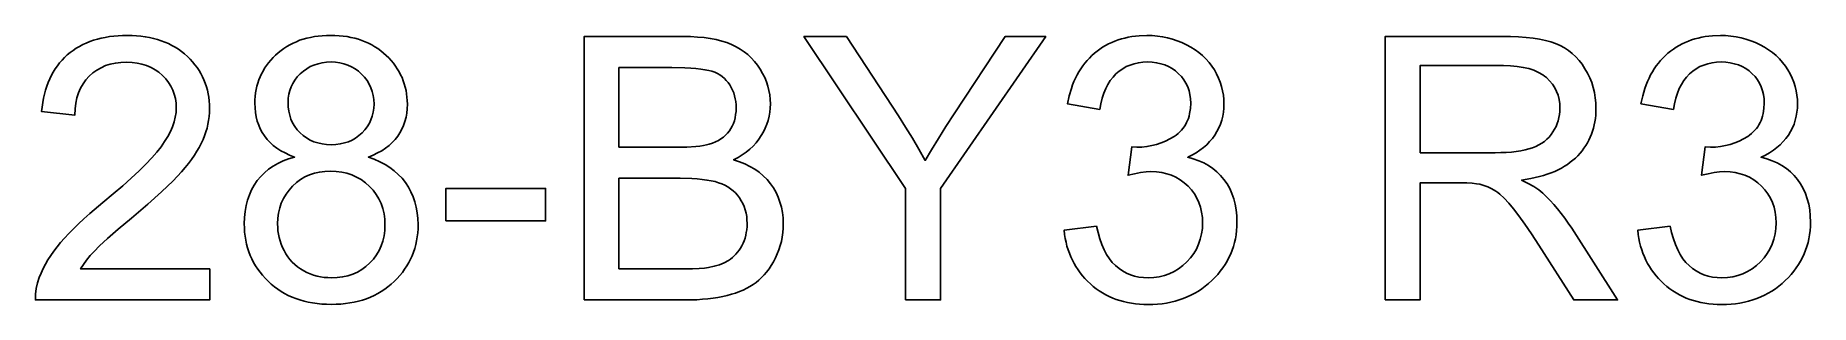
# Model space of a CAD drawing. Header units: millimetres. Extents: x -7.2 to 7.2, y -1.1 to 1.1.
import ezdxf

# ---------------------------------------------------------------- set-up
doc = ezdxf.new("R2010")
doc.units = ezdxf.units.MM
doc.layers.add('LASER_MARK', color=7, linetype='Continuous')

msp = doc.modelspace()

# ---------------------------------------------------------------- linework, layer by layer
at = {"layer": 'LASER_MARK'}
for points in [[(-5.82, -0.808), (-6.875, -0.808), (-6.852, -0.772), (-6.826, -0.736), (-6.796, -0.7), (-6.764, -0.665), (-6.719, -0.621), (-6.654, -0.561), (-6.567, -0.485), (-6.458, -0.394), (-6.326, -0.28), (-6.214, -0.178), (-6.166, -0.133), (-6.122, -0.09), (-6.084, -0.051), (-6.051, -0.015), (-6.021, 0.02), (-5.994, 0.054), (-5.969, 0.087), (-5.946, 0.12), (-5.925, 0.153), (-5.906, 0.185), (-5.89, 0.217), (-5.875, 0.248), (-5.863, 0.279), (-5.852, 0.311), (-5.843, 0.342), (-5.836, 0.374), (-5.83, 0.406), (-5.826, 0.438), (-5.823, 0.47), (-5.822, 0.502), (-5.823, 0.534), (-5.825, 0.565), (-5.829, 0.595), (-5.834, 0.624), (-5.84, 0.653), (-5.848, 0.681), (-5.857, 0.709), (-5.868, 0.736), (-5.88, 0.762), (-5.893, 0.788), (-5.908, 0.813), (-5.924, 0.837), (-5.942, 0.861), (-5.961, 0.884), (-5.981, 0.906), (-6.003, 0.928), (-6.026, 0.949), (-6.05, 0.968), (-6.075, 0.987), (-6.102, 1.003), (-6.129, 1.019), (-6.157, 1.033), (-6.186, 1.046), (-6.216, 1.057), (-6.247, 1.067), (-6.279, 1.076), (-6.313, 1.083), (-6.347, 1.089), (-6.382, 1.094), (-6.418, 1.097), (-6.455, 1.099), (-6.494, 1.1), (-6.532, 1.099), (-6.568, 1.098), (-6.604, 1.094), (-6.639, 1.09), (-6.673, 1.084), (-6.706, 1.078), (-6.738, 1.07), (-6.769, 1.06), (-6.799, 1.05), (-6.829, 1.038), (-6.857, 1.025), (-6.884, 1.01), (-6.91, 0.995), (-6.935, 0.978), (-6.959, 0.96), (-6.983, 0.941), (-7.005, 0.92), (-7.026, 0.899), (-7.046, 0.876), (-7.064, 0.852), (-7.081, 0.827), (-7.098, 0.801), (-7.113, 0.774), (-7.126, 0.745), (-7.139, 0.716), (-7.15, 0.685), (-7.16, 0.653), (-7.169, 0.62), (-7.177, 0.586), (-7.183, 0.551), (-7.189, 0.515), (-7.193, 0.477), (-6.921, 0.449), (-6.919, 0.499), (-6.913, 0.545), (-6.904, 0.589), (-6.891, 0.63), (-6.875, 0.668), (-6.855, 0.704), (-6.832, 0.737), (-6.805, 0.767), (-6.775, 0.793), (-6.743, 0.817), (-6.708, 0.836), (-6.671, 0.853), (-6.632, 0.865), (-6.59, 0.874), (-6.546, 0.879), (-6.5, 0.881), (-6.455, 0.879), (-6.413, 0.874), (-6.374, 0.866), (-6.336, 0.854), (-6.3, 0.839), (-6.267, 0.82), (-6.236, 0.799), (-6.207, 0.773), (-6.18, 0.745), (-6.157, 0.716), (-6.138, 0.685), (-6.122, 0.653), (-6.11, 0.619), (-6.101, 0.584), (-6.096, 0.547), (-6.094, 0.508), (-6.096, 0.47), (-6.102, 0.432), (-6.112, 0.393), (-6.125, 0.354), (-6.142, 0.314), (-6.164, 0.273), (-6.189, 0.232), (-6.218, 0.19), (-6.252, 0.146), (-6.293, 0.099), (-6.342, 0.047), (-6.398, -0.008), (-6.461, -0.067), (-6.531, -0.129), (-6.608, -0.196), (-6.692, -0.266), (-6.798, -0.356), (-6.847, -0.398), (-6.891, -0.44), (-6.933, -0.48), (-6.971, -0.519), (-7.006, -0.556), (-7.038, -0.592), (-7.067, -0.627), (-7.094, -0.663), (-7.118, -0.698), (-7.141, -0.734), (-7.162, -0.77), (-7.181, -0.806), (-7.197, -0.842), (-7.212, -0.878), (-7.226, -0.923), (-7.236, -0.968), (-7.242, -1.015), (-7.243, -1.062), (-5.82, -1.062)], [(-5.373, 0.278), (-5.352, 0.25), (-5.328, 0.225), (-5.302, 0.201), (-5.272, 0.179), (-5.241, 0.158), (-5.206, 0.139), (-5.169, 0.122), (-5.129, 0.106), (-5.177, 0.091), (-5.222, 0.074), (-5.264, 0.054), (-5.303, 0.032), (-5.34, 0.006), (-5.374, -0.022), (-5.405, -0.053), (-5.433, -0.087), (-5.457, -0.124), (-5.479, -0.163), (-5.497, -0.203), (-5.512, -0.246), (-5.524, -0.291), (-5.532, -0.338), (-5.537, -0.388), (-5.539, -0.439), (-5.538, -0.474), (-5.536, -0.508), (-5.532, -0.542), (-5.527, -0.574), (-5.52, -0.606), (-5.512, -0.637), (-5.502, -0.668), (-5.49, -0.698), (-5.477, -0.727), (-5.463, -0.755), (-5.447, -0.783), (-5.429, -0.81), (-5.41, -0.836), (-5.389, -0.861), (-5.367, -0.886), (-5.344, -0.91), (-5.319, -0.933), (-5.293, -0.954), (-5.266, -0.974), (-5.238, -0.992), (-5.21, -1.009), (-5.18, -1.025), (-5.149, -1.039), (-5.118, -1.051), (-5.085, -1.062), (-5.051, -1.072), (-5.017, -1.08), (-4.981, -1.087), (-4.945, -1.092), (-4.907, -1.096), (-4.869, -1.098), (-4.83, -1.099), (-4.79, -1.098), (-4.752, -1.096), (-4.714, -1.092), (-4.678, -1.087), (-4.643, -1.08), (-4.608, -1.072), (-4.574, -1.063), (-4.542, -1.052), (-4.51, -1.039), (-4.479, -1.025), (-4.45, -1.01), (-4.421, -0.993), (-4.393, -0.974), (-4.366, -0.955), (-4.341, -0.933), (-4.316, -0.911), (-4.292, -0.887), (-4.27, -0.862), (-4.249, -0.837), (-4.23, -0.811), (-4.213, -0.784), (-4.197, -0.757), (-4.182, -0.729), (-4.169, -0.701), (-4.158, -0.671), (-4.148, -0.641), (-4.139, -0.61), (-4.133, -0.579), (-4.127, -0.547), (-4.123, -0.514), (-4.121, -0.481), (-4.12, -0.446), (-4.122, -0.397), (-4.127, -0.35), (-4.135, -0.305), (-4.146, -0.261), (-4.161, -0.219), (-4.179, -0.178), (-4.2, -0.14), (-4.224, -0.103), (-4.251, -0.068), (-4.282, -0.036), (-4.315, -0.006), (-4.351, 0.021), (-4.39, 0.046), (-4.432, 0.068), (-4.478, 0.088), (-4.526, 0.106), (-4.487, 0.122), (-4.451, 0.139), (-4.417, 0.158), (-4.386, 0.179), (-4.357, 0.201), (-4.331, 0.225), (-4.308, 0.25), (-4.287, 0.277), (-4.269, 0.305), (-4.253, 0.335), (-4.239, 0.365), (-4.228, 0.397), (-4.219, 0.431), (-4.213, 0.465), (-4.21, 0.501), (-4.208, 0.538), (-4.209, 0.567), (-4.211, 0.595), (-4.214, 0.623), (-4.219, 0.651), (-4.225, 0.677), (-4.233, 0.704), (-4.241, 0.729), (-4.251, 0.755), (-4.263, 0.779), (-4.276, 0.803), (-4.29, 0.827), (-4.305, 0.85), (-4.322, 0.872), (-4.34, 0.894), (-4.359, 0.916), (-4.38, 0.936), (-4.402, 0.956), (-4.425, 0.975), (-4.449, 0.992), (-4.473, 1.008), (-4.498, 1.023), (-4.525, 1.036), (-4.552, 1.048), (-4.58, 1.059), (-4.608, 1.069), (-4.638, 1.077), (-4.669, 1.084), (-4.7, 1.09), (-4.732, 1.094), (-4.765, 1.097), (-4.799, 1.099), (-4.834, 1.1), (-4.869, 1.099), (-4.902, 1.097), (-4.935, 1.094), (-4.967, 1.09), (-4.998, 1.084), (-5.029, 1.077), (-5.058, 1.069), (-5.087, 1.06), (-5.114, 1.049), (-5.141, 1.037), (-5.167, 1.024), (-5.192, 1.01), (-5.216, 0.994), (-5.239, 0.977), (-5.262, 0.959), (-5.283, 0.94), (-5.304, 0.92), (-5.323, 0.899), (-5.341, 0.877), (-5.357, 0.855), (-5.373, 0.833), (-5.386, 0.809), (-5.399, 0.786), (-5.41, 0.761), (-5.42, 0.736), (-5.429, 0.711), (-5.436, 0.684), (-5.442, 0.658), (-5.446, 0.63), (-5.45, 0.602), (-5.452, 0.574), (-5.452, 0.545), (-5.451, 0.507), (-5.447, 0.47), (-5.441, 0.434), (-5.433, 0.4), (-5.421, 0.367), (-5.408, 0.336), (-5.392, 0.306)], [(-2.766, -1.062), (-1.945, -1.062), (-1.846, -1.06), (-1.8, -1.057), (-1.756, -1.053), (-1.713, -1.048), (-1.673, -1.042), (-1.634, -1.034), (-1.598, -1.026), (-1.563, -1.016), (-1.53, -1.006), (-1.498, -0.994), (-1.468, -0.981), (-1.439, -0.967), (-1.412, -0.952), (-1.386, -0.936), (-1.362, -0.919), (-1.339, -0.901), (-1.317, -0.88), (-1.296, -0.858), (-1.276, -0.834), (-1.256, -0.808), (-1.238, -0.78), (-1.221, -0.75), (-1.204, -0.719), (-1.189, -0.686), (-1.176, -0.653), (-1.165, -0.618), (-1.156, -0.584), (-1.149, -0.548), (-1.144, -0.512), (-1.141, -0.475), (-1.14, -0.438), (-1.142, -0.391), (-1.147, -0.347), (-1.155, -0.304), (-1.167, -0.262), (-1.181, -0.222), (-1.199, -0.184), (-1.221, -0.147), (-1.245, -0.112), (-1.273, -0.078), (-1.304, -0.048), (-1.337, -0.019), (-1.373, 0.006), (-1.412, 0.029), (-1.454, 0.05), (-1.498, 0.068), (-1.546, 0.084), (-1.509, 0.103), (-1.475, 0.124), (-1.443, 0.146), (-1.414, 0.17), (-1.386, 0.196), (-1.362, 0.222), (-1.339, 0.251), (-1.32, 0.281), (-1.302, 0.311), (-1.287, 0.342), (-1.274, 0.374), (-1.263, 0.406), (-1.255, 0.439), (-1.249, 0.472), (-1.246, 0.506), (-1.245, 0.54), (-1.246, 0.577), (-1.25, 0.614), (-1.257, 0.65), (-1.266, 0.686), (-1.278, 0.721), (-1.292, 0.756), (-1.309, 0.79), (-1.329, 0.825), (-1.351, 0.857), (-1.375, 0.888), (-1.402, 0.917), (-1.43, 0.943), (-1.46, 0.967), (-1.492, 0.989), (-1.526, 1.008), (-1.563, 1.026), (-1.601, 1.041), (-1.643, 1.054), (-1.688, 1.066), (-1.736, 1.075), (-1.787, 1.082), (-1.841, 1.087), (-1.898, 1.09), (-1.958, 1.091), (-2.766, 1.091)], [(-0.142, -1.062), (0.143, -1.062), (0.143, -0.15), (1.002, 1.091), (0.67, 1.091), (0.253, 0.458), (0.187, 0.355), (0.126, 0.257), (0.069, 0.165), (0.018, 0.078), (-0.033, 0.169), (-0.087, 0.26), (-0.143, 0.351), (-0.2, 0.442), (-0.625, 1.091), (-0.972, 1.091), (-0.142, -0.15)], [(1.417, -0.458), (1.152, -0.493), (1.156, -0.527), (1.161, -0.559), (1.168, -0.591), (1.175, -0.622), (1.184, -0.652), (1.195, -0.681), (1.206, -0.71), (1.219, -0.737), (1.233, -0.764), (1.248, -0.79), (1.265, -0.816), (1.282, -0.84), (1.301, -0.864), (1.322, -0.887), (1.343, -0.91), (1.366, -0.931), (1.39, -0.952), (1.414, -0.971), (1.439, -0.989), (1.465, -1.005), (1.492, -1.02), (1.52, -1.034), (1.548, -1.047), (1.577, -1.058), (1.607, -1.068), (1.637, -1.076), (1.669, -1.084), (1.701, -1.089), (1.734, -1.094), (1.767, -1.097), (1.801, -1.099), (1.837, -1.1), (1.875, -1.099), (1.913, -1.097), (1.951, -1.093), (1.987, -1.088), (2.022, -1.081), (2.057, -1.072), (2.091, -1.062), (2.124, -1.051), (2.156, -1.038), (2.187, -1.023), (2.217, -1.007), (2.247, -0.99), (2.276, -0.971), (2.303, -0.95), (2.33, -0.928), (2.356, -0.904), (2.381, -0.879), (2.405, -0.854), (2.426, -0.827), (2.446, -0.801), (2.465, -0.773), (2.482, -0.745), (2.497, -0.716), (2.511, -0.686), (2.523, -0.656), (2.533, -0.625), (2.542, -0.594), (2.549, -0.562), (2.555, -0.529), (2.559, -0.495), (2.561, -0.461), (2.562, -0.426), (2.56, -0.375), (2.555, -0.326), (2.547, -0.279), (2.536, -0.235), (2.521, -0.192), (2.503, -0.152), (2.481, -0.114), (2.456, -0.079), (2.429, -0.045), (2.398, -0.015), (2.365, 0.012), (2.329, 0.037), (2.291, 0.058), (2.25, 0.076), (2.206, 0.092), (2.16, 0.104), (2.195, 0.122), (2.229, 0.141), (2.26, 0.162), (2.289, 0.184), (2.315, 0.207), (2.339, 0.232), (2.362, 0.258), (2.381, 0.286), (2.399, 0.315), (2.414, 0.345), (2.427, 0.376), (2.438, 0.407), (2.446, 0.439), (2.452, 0.472), (2.455, 0.506), (2.456, 0.54), (2.455, 0.577), (2.451, 0.613), (2.445, 0.648), (2.437, 0.683), (2.426, 0.718), (2.412, 0.752), (2.396, 0.785), (2.378, 0.818), (2.357, 0.85), (2.334, 0.88), (2.309, 0.908), (2.282, 0.935), (2.252, 0.96), (2.221, 0.983), (2.187, 1.005), (2.151, 1.024), (2.113, 1.042), (2.075, 1.057), (2.036, 1.07), (1.996, 1.081), (1.955, 1.089), (1.913, 1.095), (1.87, 1.099), (1.826, 1.1), (1.764, 1.098), (1.733, 1.095), (1.704, 1.091), (1.675, 1.086), (1.646, 1.079), (1.619, 1.072), (1.592, 1.063), (1.565, 1.054), (1.54, 1.043), (1.514, 1.031), (1.49, 1.018), (1.466, 1.004), (1.443, 0.988), (1.421, 0.972), (1.399, 0.954), (1.378, 0.935), (1.358, 0.915), (1.339, 0.895), (1.321, 0.873), (1.304, 0.851), (1.287, 0.827), (1.272, 0.803), (1.258, 0.778), (1.245, 0.752), (1.232, 0.724), (1.221, 0.696), (1.211, 0.667), (1.193, 0.607), (1.179, 0.542), (1.443, 0.495), (1.451, 0.542), (1.462, 0.586), (1.475, 0.627), (1.491, 0.665), (1.508, 0.699), (1.528, 0.731), (1.551, 0.76), (1.575, 0.786), (1.602, 0.808), (1.63, 0.828), (1.659, 0.845), (1.691, 0.858), (1.724, 0.869), (1.758, 0.877), (1.794, 0.881), (1.832, 0.883), (1.87, 0.881), (1.906, 0.877), (1.941, 0.869), (1.973, 0.859), (2.004, 0.845), (2.033, 0.829), (2.061, 0.81), (2.086, 0.787), (2.109, 0.763), (2.129, 0.736), (2.146, 0.709), (2.16, 0.679), (2.171, 0.648), (2.178, 0.616), (2.183, 0.582), (2.185, 0.546), (2.183, 0.502), (2.176, 0.461), (2.171, 0.441), (2.166, 0.422), (2.159, 0.404), (2.151, 0.387), (2.142, 0.37), (2.132, 0.354), (2.121, 0.339), (2.109, 0.325), (2.095, 0.311), (2.081, 0.298), (2.066, 0.286), (2.049, 0.275), (2.015, 0.254), (1.98, 0.236), (1.943, 0.221), (1.906, 0.209), (1.867, 0.199), (1.828, 0.192), (1.787, 0.188), (1.745, 0.187), (1.703, 0.189), (1.674, -0.043), (1.727, -0.03), (1.776, -0.021), (1.82, -0.015), (1.86, -0.013), (1.905, -0.015), (1.948, -0.021), (1.989, -0.03), (2.027, -0.043), (2.064, -0.059), (2.099, -0.08), (2.132, -0.104), (2.163, -0.131), (2.19, -0.162), (2.215, -0.195), (2.235, -0.229), (2.252, -0.266), (2.265, -0.304), (2.274, -0.345), (2.28, -0.387), (2.282, -0.432), (2.28, -0.479), (2.274, -0.523), (2.263, -0.566), (2.249, -0.607), (2.231, -0.646), (2.209, -0.683), (2.183, -0.719), (2.153, -0.752), (2.12, -0.782), (2.085, -0.808), (2.049, -0.831), (2.01, -0.849), (1.97, -0.863), (1.928, -0.873), (1.884, -0.879), (1.838, -0.881), (1.799, -0.88), (1.762, -0.875), (1.727, -0.867), (1.693, -0.856), (1.66, -0.842), (1.629, -0.825), (1.6, -0.805), (1.571, -0.782), (1.545, -0.755), (1.521, -0.725), (1.498, -0.69), (1.478, -0.652), (1.46, -0.609), (1.443, -0.563), (1.429, -0.512)], [(3.771, -1.062), (4.056, -1.062), (4.056, -0.106), (4.386, -0.106), (4.437, -0.106), (4.481, -0.108), (4.517, -0.112), (4.545, -0.116), (4.578, -0.126), (4.61, -0.138), (4.643, -0.154), (4.675, -0.173), (4.691, -0.185), (4.708, -0.198), (4.743, -0.23), (4.78, -0.27), (4.819, -0.317), (4.863, -0.374), (4.911, -0.443), (4.965, -0.523), (5.025, -0.614), (5.31, -1.062), (5.668, -1.062), (5.294, -0.476), (5.266, -0.434), (5.237, -0.393), (5.208, -0.355), (5.179, -0.318), (5.149, -0.283), (5.119, -0.25), (5.088, -0.219), (5.057, -0.189), (5.025, -0.163), (4.985, -0.136), (4.939, -0.109), (4.885, -0.082), (4.96, -0.07), (5.03, -0.054), (5.063, -0.044), (5.095, -0.034), (5.126, -0.023), (5.155, -0.011), (5.183, 0.002), (5.21, 0.016), (5.235, 0.03), (5.259, 0.046), (5.282, 0.063), (5.304, 0.08), (5.325, 0.098), (5.344, 0.117), (5.362, 0.137), (5.378, 0.158), (5.394, 0.179), (5.409, 0.201), (5.422, 0.223), (5.434, 0.245), (5.445, 0.269), (5.455, 0.293), (5.464, 0.317), (5.471, 0.342), (5.478, 0.368), (5.483, 0.394), (5.487, 0.42), (5.49, 0.448), (5.492, 0.504), (5.491, 0.548), (5.486, 0.591), (5.479, 0.633), (5.47, 0.674), (5.457, 0.714), (5.442, 0.753), (5.423, 0.791), (5.402, 0.828), (5.379, 0.864), (5.354, 0.896), (5.327, 0.926), (5.298, 0.953), (5.267, 0.977), (5.234, 0.999), (5.2, 1.017), (5.163, 1.033), (5.123, 1.047), (5.08, 1.059), (5.031, 1.069), (4.979, 1.077), (4.922, 1.083), (4.861, 1.088), (4.795, 1.09), (4.725, 1.091), (3.771, 1.091)], [(6.097, -0.458), (5.833, -0.493), (5.837, -0.527), (5.842, -0.559), (5.848, -0.591), (5.856, -0.622), (5.865, -0.652), (5.875, -0.681), (5.887, -0.71), (5.899, -0.737), (5.913, -0.764), (5.929, -0.79), (5.945, -0.816), (5.963, -0.84), (5.982, -0.864), (6.002, -0.887), (6.024, -0.91), (6.046, -0.931), (6.07, -0.952), (6.095, -0.971), (6.12, -0.989), (6.146, -1.005), (6.173, -1.02), (6.2, -1.034), (6.229, -1.047), (6.258, -1.058), (6.288, -1.068), (6.318, -1.076), (6.349, -1.084), (6.381, -1.089), (6.414, -1.094), (6.448, -1.097), (6.482, -1.099), (6.517, -1.1), (6.556, -1.099), (6.594, -1.097), (6.631, -1.093), (6.667, -1.088), (6.703, -1.081), (6.738, -1.072), (6.771, -1.062), (6.804, -1.051), (6.836, -1.038), (6.868, -1.023), (6.898, -1.007), (6.927, -0.99), (6.956, -0.971), (6.984, -0.95), (7.011, -0.928), (7.037, -0.904), (7.062, -0.879), (7.085, -0.854), (7.107, -0.827), (7.127, -0.801), (7.145, -0.773), (7.162, -0.745), (7.178, -0.716), (7.191, -0.686), (7.203, -0.656), (7.214, -0.625), (7.223, -0.594), (7.23, -0.562), (7.235, -0.529), (7.239, -0.495), (7.242, -0.461), (7.243, -0.426), (7.241, -0.375), (7.236, -0.326), (7.228, -0.279), (7.216, -0.235), (7.201, -0.192), (7.183, -0.152), (7.162, -0.114), (7.137, -0.079), (7.109, -0.045), (7.079, -0.015), (7.046, 0.012), (7.01, 0.037), (6.971, 0.058), (6.93, 0.076), (6.887, 0.092), (6.84, 0.104), (6.876, 0.122), (6.909, 0.141), (6.94, 0.162), (6.969, 0.184), (6.996, 0.207), (7.02, 0.232), (7.042, 0.258), (7.062, 0.286), (7.08, 0.315), (7.095, 0.345), (7.108, 0.376), (7.118, 0.407), (7.126, 0.439), (7.132, 0.472), (7.136, 0.506), (7.137, 0.54), (7.136, 0.577), (7.132, 0.613), (7.126, 0.648), (7.117, 0.683), (7.106, 0.718), (7.093, 0.752), (7.077, 0.785), (7.058, 0.818), (7.038, 0.85), (7.015, 0.88), (6.99, 0.908), (6.962, 0.935), (6.933, 0.96), (6.901, 0.983), (6.867, 1.005), (6.831, 1.024), (6.794, 1.042), (6.756, 1.057), (6.716, 1.07), (6.676, 1.081), (6.635, 1.089), (6.593, 1.095), (6.55, 1.099), (6.507, 1.1), (6.444, 1.098), (6.414, 1.095), (6.384, 1.091), (6.355, 1.086), (6.327, 1.079), (6.299, 1.072), (6.272, 1.063), (6.246, 1.054), (6.22, 1.043), (6.195, 1.031), (6.171, 1.018), (6.147, 1.004), (6.124, 0.988), (6.101, 0.972), (6.079, 0.954), (6.058, 0.935), (6.038, 0.915), (6.019, 0.895), (6.001, 0.873), (5.984, 0.851), (5.968, 0.827), (5.953, 0.803), (5.938, 0.778), (5.925, 0.752), (5.913, 0.724), (5.902, 0.696), (5.891, 0.667), (5.873, 0.607), (5.859, 0.542), (6.124, 0.495), (6.132, 0.542), (6.143, 0.586), (6.156, 0.627), (6.171, 0.665), (6.189, 0.699), (6.209, 0.731), (6.231, 0.76), (6.256, 0.786), (6.282, 0.808), (6.31, 0.828), (6.34, 0.845), (6.371, 0.858), (6.404, 0.869), (6.439, 0.877), (6.475, 0.881), (6.513, 0.883), (6.551, 0.881), (6.587, 0.877), (6.621, 0.869), (6.654, 0.859), (6.685, 0.845), (6.714, 0.829), (6.741, 0.81), (6.767, 0.787), (6.79, 0.763), (6.81, 0.736), (6.827, 0.709), (6.841, 0.679), (6.851, 0.648), (6.859, 0.616), (6.864, 0.582), (6.865, 0.546), (6.863, 0.502), (6.857, 0.461), (6.852, 0.441), (6.846, 0.422), (6.839, 0.404), (6.831, 0.387), (6.822, 0.37), (6.812, 0.354), (6.801, 0.339), (6.789, 0.325), (6.776, 0.311), (6.762, 0.298), (6.746, 0.286), (6.73, 0.275), (6.696, 0.254), (6.66, 0.236), (6.624, 0.221), (6.587, 0.209), (6.548, 0.199), (6.508, 0.192), (6.468, 0.188), (6.426, 0.187), (6.383, 0.189), (6.354, -0.043), (6.408, -0.03), (6.457, -0.021), (6.501, -0.015), (6.541, -0.013), (6.586, -0.015), (6.628, -0.021), (6.669, -0.03), (6.708, -0.043), (6.745, -0.059), (6.78, -0.08), (6.812, -0.104), (6.843, -0.131), (6.871, -0.162), (6.895, -0.195), (6.916, -0.229), (6.932, -0.266), (6.945, -0.304), (6.955, -0.345), (6.96, -0.387), (6.962, -0.432), (6.96, -0.479), (6.954, -0.523), (6.944, -0.566), (6.93, -0.607), (6.912, -0.646), (6.89, -0.683), (6.864, -0.719), (6.834, -0.752), (6.801, -0.782), (6.766, -0.808), (6.729, -0.831), (6.691, -0.849), (6.65, -0.863), (6.608, -0.873), (6.564, -0.879), (6.519, -0.881), (6.48, -0.88), (6.443, -0.875), (6.407, -0.867), (6.373, -0.856), (6.341, -0.842), (6.31, -0.825), (6.28, -0.805), (6.252, -0.782), (6.226, -0.755), (6.201, -0.725), (6.179, -0.69), (6.159, -0.652), (6.14, -0.609), (6.124, -0.563), (6.109, -0.512)], [(-5.084, 0.304), (-5.107, 0.329), (-5.127, 0.356), (-5.144, 0.385), (-5.158, 0.415), (-5.168, 0.447), (-5.176, 0.481), (-5.181, 0.516), (-5.182, 0.554), (-5.181, 0.587), (-5.176, 0.619), (-5.168, 0.65), (-5.157, 0.679), (-5.143, 0.708), (-5.126, 0.735), (-5.106, 0.761), (-5.082, 0.786), (-5.056, 0.808), (-5.029, 0.828), (-5, 0.845), (-4.97, 0.858), (-4.937, 0.869), (-4.904, 0.877), (-4.868, 0.881), (-4.831, 0.883), (-4.794, 0.881), (-4.759, 0.876), (-4.726, 0.869), (-4.694, 0.858), (-4.663, 0.844), (-4.634, 0.827), (-4.607, 0.807), (-4.581, 0.784), (-4.557, 0.758), (-4.537, 0.731), (-4.519, 0.703), (-4.505, 0.673), (-4.494, 0.642), (-4.486, 0.609), (-4.482, 0.575), (-4.48, 0.539), (-4.482, 0.505), (-4.486, 0.472), (-4.494, 0.44), (-4.505, 0.41), (-4.518, 0.382), (-4.535, 0.354), (-4.555, 0.328), (-4.578, 0.303), (-4.603, 0.281), (-4.63, 0.261), (-4.659, 0.245), (-4.689, 0.231), (-4.721, 0.221), (-4.755, 0.213), (-4.791, 0.209), (-4.828, 0.207), (-4.867, 0.209), (-4.903, 0.213), (-4.938, 0.221), (-4.971, 0.231), (-5.002, 0.245), (-5.031, 0.262), (-5.058, 0.281)], [(-2.481, 0.187), (-2.481, 0.837), (-2.051, 0.837), (-1.943, 0.835), (-1.896, 0.833), (-1.853, 0.83), (-1.814, 0.825), (-1.78, 0.82), (-1.749, 0.814), (-1.723, 0.807), (-1.7, 0.799), (-1.678, 0.789), (-1.658, 0.777), (-1.639, 0.764), (-1.621, 0.749), (-1.605, 0.733), (-1.59, 0.715), (-1.577, 0.695), (-1.565, 0.675), (-1.554, 0.653), (-1.545, 0.631), (-1.538, 0.607), (-1.532, 0.583), (-1.528, 0.559), (-1.526, 0.533), (-1.525, 0.507), (-1.526, 0.479), (-1.529, 0.453), (-1.533, 0.427), (-1.539, 0.403), (-1.547, 0.38), (-1.556, 0.359), (-1.567, 0.338), (-1.58, 0.319), (-1.595, 0.301), (-1.611, 0.284), (-1.629, 0.269), (-1.649, 0.254), (-1.67, 0.242), (-1.693, 0.23), (-1.718, 0.22), (-1.744, 0.211), (-1.766, 0.206), (-1.792, 0.201), (-1.821, 0.196), (-1.853, 0.193), (-1.928, 0.188), (-2.016, 0.187)], [(4.056, 0.141), (4.056, 0.853), (4.737, 0.853), (4.795, 0.852), (4.849, 0.847), (4.899, 0.839), (4.944, 0.829), (4.986, 0.815), (5.024, 0.798), (5.058, 0.778), (5.073, 0.767), (5.087, 0.755), (5.113, 0.729), (5.136, 0.702), (5.155, 0.673), (5.171, 0.643), (5.183, 0.611), (5.191, 0.577), (5.197, 0.541), (5.198, 0.504), (5.197, 0.478), (5.195, 0.453), (5.19, 0.428), (5.184, 0.403), (5.176, 0.379), (5.166, 0.356), (5.154, 0.333), (5.141, 0.311), (5.126, 0.289), (5.109, 0.269), (5.091, 0.251), (5.071, 0.234), (5.049, 0.218), (5.025, 0.205), (5, 0.192), (4.974, 0.181), (4.945, 0.172), (4.913, 0.164), (4.879, 0.157), (4.842, 0.151), (4.803, 0.147), (4.76, 0.144), (4.716, 0.142), (4.668, 0.141)], [(-5.214, -0.659), (-5.226, -0.633), (-5.237, -0.606), (-5.246, -0.579), (-5.254, -0.552), (-5.26, -0.524), (-5.264, -0.497), (-5.266, -0.469), (-5.267, -0.441), (-5.265, -0.395), (-5.26, -0.352), (-5.25, -0.31), (-5.237, -0.271), (-5.219, -0.233), (-5.198, -0.198), (-5.173, -0.164), (-5.145, -0.132), (-5.113, -0.103), (-5.079, -0.078), (-5.044, -0.057), (-5.006, -0.04), (-4.966, -0.026), (-4.925, -0.017), (-4.881, -0.011), (-4.836, -0.009), (-4.789, -0.011), (-4.744, -0.017), (-4.701, -0.026), (-4.661, -0.04), (-4.622, -0.058), (-4.585, -0.079), (-4.55, -0.104), (-4.518, -0.134), (-4.488, -0.166), (-4.462, -0.2), (-4.44, -0.237), (-4.422, -0.275), (-4.408, -0.316), (-4.398, -0.358), (-4.393, -0.403), (-4.391, -0.449), (-4.392, -0.495), (-4.398, -0.539), (-4.408, -0.581), (-4.421, -0.621), (-4.439, -0.659), (-4.46, -0.694), (-4.485, -0.728), (-4.514, -0.759), (-4.546, -0.788), (-4.58, -0.813), (-4.616, -0.834), (-4.654, -0.851), (-4.694, -0.864), (-4.736, -0.874), (-4.78, -0.879), (-4.827, -0.881), (-4.857, -0.88), (-4.887, -0.878), (-4.916, -0.873), (-4.945, -0.867), (-4.973, -0.859), (-5, -0.849), (-5.028, -0.837), (-5.054, -0.823), (-5.08, -0.808), (-5.104, -0.791), (-5.126, -0.773), (-5.147, -0.753), (-5.166, -0.732), (-5.184, -0.709), (-5.199, -0.685)], [(-2.481, -0.808), (-2.481, -0.068), (-1.983, -0.068), (-1.887, -0.07), (-1.843, -0.073), (-1.802, -0.077), (-1.764, -0.082), (-1.729, -0.088), (-1.697, -0.095), (-1.668, -0.104), (-1.642, -0.113), (-1.617, -0.125), (-1.593, -0.138), (-1.571, -0.153), (-1.55, -0.169), (-1.531, -0.187), (-1.513, -0.207), (-1.497, -0.228), (-1.483, -0.251), (-1.47, -0.275), (-1.46, -0.299), (-1.451, -0.325), (-1.444, -0.352), (-1.439, -0.379), (-1.437, -0.408), (-1.436, -0.438), (-1.436, -0.463), (-1.438, -0.488), (-1.442, -0.511), (-1.446, -0.534), (-1.452, -0.557), (-1.46, -0.578), (-1.468, -0.599), (-1.478, -0.619), (-1.489, -0.638), (-1.501, -0.656), (-1.513, -0.673), (-1.527, -0.688), (-1.541, -0.703), (-1.555, -0.716), (-1.571, -0.728), (-1.587, -0.739), (-1.622, -0.758), (-1.661, -0.774), (-1.704, -0.787), (-1.751, -0.797), (-1.784, -0.802), (-1.828, -0.805), (-1.881, -0.807), (-1.945, -0.808)], [(-3.893, -0.416), (-3.08, -0.416), (-3.08, -0.15), (-3.893, -0.15)]]:
    msp.add_lwpolyline(points, close=True, dxfattribs=at)

doc.saveas('drawing.dxf')
